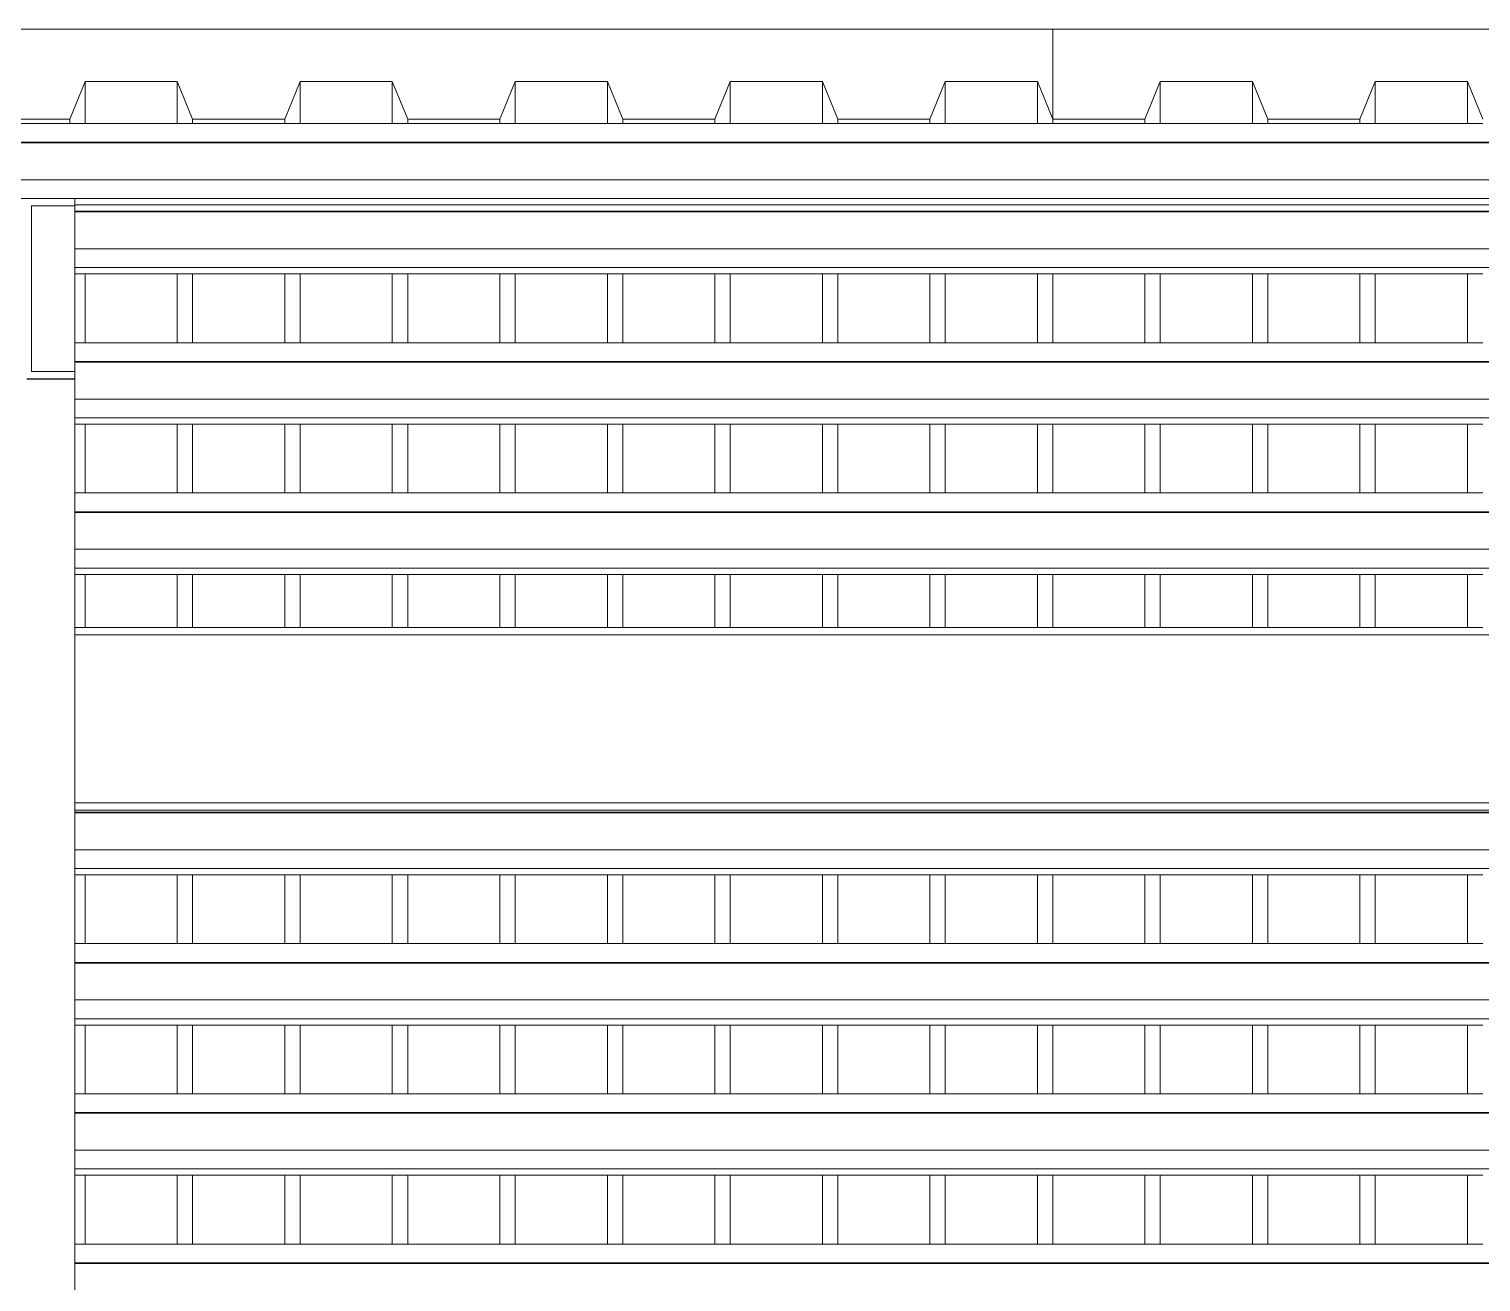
# Model space of a CAD drawing. Header units: metres. Extents: x 78 to 178, y -74 to 157.
# Drawn here: x 110.064 to 111.971, y -50.198 to -48.553 of the extents above; entities that cross this region are included whole.
import ezdxf

# ---------------------------------------------------------------- set-up
doc = ezdxf.new("R2010")
doc.units = ezdxf.units.M
doc.layers.add('01_Fina', color=252, linetype='Continuous', lineweight=15)

msp = doc.modelspace()

# ---------------------------------------------------------------- linework, layer by layer
at = {"layer": '01_Fina'}
for p, q in [((108.30204, -48.55302), (111.40859, -48.55302)), ((111.40859, -48.67139), (111.40859, -48.55302)), ((111.40859, -48.55302), (113.00741, -48.55302)), ((110.13773, -48.62207), (110.11756, -48.67139)), ((110.13773, -48.62207), (110.13773, -48.67704)), ((110.25876, -48.62207), (110.13773, -48.62207)), ((110.25876, -48.62207), (110.25876, -48.67704)), ((110.27894, -48.67139), (110.25876, -48.62207)), ((110.42014, -48.62207), (110.39997, -48.67139)), ((110.42014, -48.62207), (110.42014, -48.67704)), ((110.54118, -48.62207), (110.42014, -48.62207)), ((110.54118, -48.62207), (110.54118, -48.67704)), ((110.56135, -48.67139), (110.54118, -48.62207)), ((110.70256, -48.62207), (110.68239, -48.67139)), ((110.70256, -48.62207), (110.70256, -48.67704)), ((110.82359, -48.62207), (110.70256, -48.62207)), ((110.82359, -48.62207), (110.82359, -48.67704)), ((110.82359, -48.62207), (110.84376, -48.67139)), ((110.98497, -48.62207), (110.9648, -48.67139)), ((111.10601, -48.62207), (110.98497, -48.62207)), ((110.98497, -48.62207), (110.98497, -48.67704)), ((111.12618, -48.67139), (111.10601, -48.62207)), ((111.10601, -48.62207), (111.10601, -48.67704)), ((111.26739, -48.62207), (111.24721, -48.67139)), ((111.38842, -48.62207), (111.26739, -48.62207)), ((111.26739, -48.62207), (111.26739, -48.67704)), ((111.40859, -48.67139), (111.38842, -48.62207)), ((111.38842, -48.62207), (111.38842, -48.67704)), ((111.5498, -48.62207), (111.52963, -48.67139)), ((111.5498, -48.62207), (111.5498, -48.67704)), ((111.67083, -48.62207), (111.5498, -48.62207)), ((111.67083, -48.62207), (111.67083, -48.67704)), ((111.69101, -48.67139), (111.67083, -48.62207)), ((111.83221, -48.62207), (111.81204, -48.67139)), ((111.83221, -48.62207), (111.83221, -48.67704)), ((111.95325, -48.62207), (111.83221, -48.62207)), ((111.95325, -48.62207), (111.95325, -48.67704)), ((111.97342, -48.67139), (111.95325, -48.62207)), ((109.99652, -48.67139), (110.11756, -48.67139)), ((109.99652, -48.67704), (110.11756, -48.67704)), ((110.11756, -48.67139), (110.11756, -48.67704)), ((110.11756, -48.67704), (110.13773, -48.67704)), ((110.13773, -48.67704), (110.25876, -48.67704)), ((110.25876, -48.67704), (110.27894, -48.67704)), ((110.27894, -48.67139), (110.27894, -48.67704)), ((110.27894, -48.67139), (110.39997, -48.67139)), ((110.27894, -48.67704), (110.39997, -48.67704)), ((110.39997, -48.67139), (110.39997, -48.67704)), ((110.39997, -48.67704), (110.42014, -48.67704)), ((110.42014, -48.67704), (110.54118, -48.67704)), ((110.54118, -48.67704), (110.56135, -48.67704)), ((110.56135, -48.67139), (110.56135, -48.67704)), ((110.56135, -48.67139), (110.68239, -48.67139)), ((110.56135, -48.67704), (110.68239, -48.67704)), ((110.68239, -48.67139), (110.68239, -48.67704)), ((110.68239, -48.67704), (110.70256, -48.67704)), ((110.70256, -48.67704), (110.82359, -48.67704)), ((110.82359, -48.67704), (110.84376, -48.67704)), ((110.84376, -48.67139), (110.84376, -48.67704)), ((110.84376, -48.67139), (110.9648, -48.67139)), ((110.84376, -48.67704), (110.9648, -48.67704)), ((110.9648, -48.67139), (110.9648, -48.67704)), ((110.9648, -48.67704), (110.98497, -48.67704)), ((110.98497, -48.67704), (111.10601, -48.67704)), ((111.10601, -48.67704), (111.12618, -48.67704)), ((111.12618, -48.67139), (111.24721, -48.67139)), ((111.12618, -48.67139), (111.12618, -48.67704)), ((111.12618, -48.67704), (111.24721, -48.67704)), ((111.24721, -48.67139), (111.24721, -48.67704)), ((111.24721, -48.67704), (111.26739, -48.67704)), ((111.26739, -48.67704), (111.38842, -48.67704)), ((111.38842, -48.67704), (111.40859, -48.67704)), ((111.40859, -48.67139), (111.40859, -48.67704)), ((111.40859, -48.67139), (111.52963, -48.67139)), ((111.40859, -48.67704), (111.52963, -48.67704)), ((111.52963, -48.67139), (111.52963, -48.67704)), ((111.52963, -48.67704), (111.5498, -48.67704)), ((111.5498, -48.67704), (111.67083, -48.67704)), ((111.67083, -48.67704), (111.69101, -48.67704)), ((111.69101, -48.67139), (111.69101, -48.67704)), ((111.69101, -48.67139), (111.81204, -48.67139)), ((111.69101, -48.67704), (111.81204, -48.67704)), ((111.81204, -48.67139), (111.81204, -48.67704)), ((111.81204, -48.67704), (111.83221, -48.67704)), ((111.83221, -48.67704), (111.95325, -48.67704)), ((111.95325, -48.67704), (111.97342, -48.67704)), ((99.80945, -48.7017), (114.49982, -48.7017)), ((99.80945, -48.70252), (114.49982, -48.70252)), ((99.80945, -48.75102), (114.49982, -48.75102)), ((110.00404, -48.77568), (110.12404, -48.77568)), ((110.12404, -48.77568), (113.75404, -48.77568)), ((110.12404, -48.77568), (110.12404, -48.7839)), ((110.12404, -48.78534), (110.06714, -48.78534)), ((110.06714, -48.78534), (110.06714, -49.00275)), ((110.12404, -48.7839), (113.75404, -48.7839)), ((110.12404, -48.7839), (110.12404, -48.78534)), ((110.12404, -48.78534), (110.12404, -48.79241)), ((110.12404, -48.79241), (113.75404, -48.79241)), ((110.12404, -48.79241), (110.12404, -48.79323)), ((110.12404, -48.79323), (113.75404, -48.79323)), ((110.12404, -48.79323), (110.12404, -48.84173)), ((110.12404, -48.84173), (113.75404, -48.84173)), ((110.12404, -48.84173), (110.12404, -48.86639)), ((110.12404, -48.86639), (113.75404, -48.86639)), ((110.12404, -48.86639), (110.12404, -48.87461)), ((110.12404, -48.87461), (110.13773, -48.87461)), ((110.12404, -48.87461), (110.12404, -48.96503)), ((110.13773, -48.87461), (110.13773, -48.96503)), ((110.13773, -48.87461), (110.25876, -48.87461)), ((110.25876, -48.87461), (110.25876, -48.96503)), ((110.25876, -48.87461), (110.27894, -48.87461)), ((110.27894, -48.87461), (110.27894, -48.96503)), ((110.27894, -48.87461), (110.39997, -48.87461)), ((110.39997, -48.87461), (110.39997, -48.96503)), ((110.39997, -48.87461), (110.42014, -48.87461)), ((110.42014, -48.87461), (110.42014, -48.96503)), ((110.42014, -48.87461), (110.54118, -48.87461)), ((110.54118, -48.87461), (110.54118, -48.96503)), ((110.54118, -48.87461), (110.56135, -48.87461)), ((110.56135, -48.87461), (110.56135, -48.96503)), ((110.56135, -48.87461), (110.68239, -48.87461)), ((110.68239, -48.87461), (110.68239, -48.96503)), ((110.68239, -48.87461), (110.70256, -48.87461)), ((110.70256, -48.87461), (110.70256, -48.96503)), ((110.70256, -48.87461), (110.82359, -48.87461)), ((110.82359, -48.87461), (110.82359, -48.96503)), ((110.82359, -48.87461), (110.84376, -48.87461)), ((110.84376, -48.87461), (110.84376, -48.96503)), ((110.84376, -48.87461), (110.9648, -48.87461)), ((110.9648, -48.87461), (110.9648, -48.96503)), ((110.9648, -48.87461), (110.98497, -48.87461)), ((110.98497, -48.87461), (110.98497, -48.96503)), ((110.98497, -48.87461), (111.10601, -48.87461)), ((111.10601, -48.87461), (111.10601, -48.96503)), ((111.10601, -48.87461), (111.12618, -48.87461)), ((111.12618, -48.87461), (111.12618, -48.96503)), ((111.12618, -48.87461), (111.24721, -48.87461)), ((111.24721, -48.87461), (111.24721, -48.96503)), ((111.24721, -48.87461), (111.26739, -48.87461)), ((111.26739, -48.87461), (111.26739, -48.96503)), ((111.26739, -48.87461), (111.38842, -48.87461)), ((111.38842, -48.87461), (111.38842, -48.96503)), ((111.38842, -48.87461), (111.40859, -48.87461)), ((111.40859, -48.87461), (111.40859, -48.96503)), ((111.40859, -48.87461), (111.52963, -48.87461)), ((111.52963, -48.87461), (111.52963, -48.96503)), ((111.52963, -48.87461), (111.5498, -48.87461)), ((111.5498, -48.87461), (111.5498, -48.96503)), ((111.5498, -48.87461), (111.67083, -48.87461)), ((111.67083, -48.87461), (111.67083, -48.96503)), ((111.67083, -48.87461), (111.69101, -48.87461)), ((111.69101, -48.87461), (111.69101, -48.96503)), ((111.69101, -48.87461), (111.81204, -48.87461)), ((111.81204, -48.87461), (111.81204, -48.96503)), ((111.81204, -48.87461), (111.83221, -48.87461)), ((111.83221, -48.87461), (111.83221, -48.96503)), ((111.83221, -48.87461), (111.95325, -48.87461)), ((111.95325, -48.87461), (111.95325, -48.96503)), ((111.95325, -48.87461), (111.97342, -48.87461)), ((110.12404, -48.96503), (110.13773, -48.96503)), ((110.12404, -48.96503), (110.12404, -48.98969)), ((110.13773, -48.96503), (110.25876, -48.96503)), ((110.25876, -48.96503), (110.27894, -48.96503)), ((110.27894, -48.96503), (110.39997, -48.96503)), ((110.39997, -48.96503), (110.42014, -48.96503)), ((110.42014, -48.96503), (110.54118, -48.96503)), ((110.54118, -48.96503), (110.56135, -48.96503)), ((110.56135, -48.96503), (110.68239, -48.96503)), ((110.68239, -48.96503), (110.70256, -48.96503)), ((110.70256, -48.96503), (110.82359, -48.96503)), ((110.82359, -48.96503), (110.84376, -48.96503)), ((110.84376, -48.96503), (110.9648, -48.96503)), ((110.9648, -48.96503), (110.98497, -48.96503)), ((110.98497, -48.96503), (111.10601, -48.96503)), ((111.10601, -48.96503), (111.12618, -48.96503)), ((111.12618, -48.96503), (111.24721, -48.96503)), ((111.24721, -48.96503), (111.26739, -48.96503)), ((111.26739, -48.96503), (111.38842, -48.96503)), ((111.38842, -48.96503), (111.40859, -48.96503)), ((111.40859, -48.96503), (111.52963, -48.96503)), ((111.52963, -48.96503), (111.5498, -48.96503)), ((111.5498, -48.96503), (111.67083, -48.96503)), ((111.67083, -48.96503), (111.69101, -48.96503)), ((111.69101, -48.96503), (111.81204, -48.96503)), ((111.81204, -48.96503), (111.83221, -48.96503)), ((111.83221, -48.96503), (111.95325, -48.96503)), ((111.95325, -48.96503), (111.97342, -48.96503)), ((110.06714, -49.00275), (110.12404, -49.00275)), ((110.12404, -48.98969), (113.75404, -48.98969)), ((110.12404, -48.98969), (110.12404, -48.99051)), ((110.12404, -48.99051), (113.75404, -48.99051)), ((110.12404, -48.99051), (110.12404, -49.00275)), ((110.12404, -49.00275), (110.12404, -49.01241)), ((110.06714, -49.01241), (110.06094, -49.01241)), ((110.06714, -49.01266), (110.06094, -49.01266)), ((110.06714, -49.01241), (110.06714, -49.01266)), ((110.12404, -49.01241), (110.06714, -49.01241)), ((110.12404, -49.01266), (110.06714, -49.01266)), ((110.12404, -49.01241), (110.12404, -49.01266)), ((110.12404, -49.01266), (110.12404, -49.01263)), ((110.12404, -49.01266), (110.12404, -49.03901)), ((110.12404, -49.03901), (113.75404, -49.03901)), ((110.12404, -49.06367), (110.12404, -49.03901)), ((110.12404, -49.06367), (113.75404, -49.06367)), ((110.12404, -49.06367), (110.12404, -49.07189)), ((110.12404, -49.07189), (110.13773, -49.07189)), ((110.12404, -49.07189), (110.12404, -49.16231)), ((110.13773, -49.07189), (110.13773, -49.16231)), ((110.13773, -49.07189), (110.25876, -49.07189)), ((110.25876, -49.07189), (110.25876, -49.16231)), ((110.25876, -49.07189), (110.27894, -49.07189)), ((110.27894, -49.07189), (110.27894, -49.16231)), ((110.27894, -49.07189), (110.39997, -49.07189)), ((110.39997, -49.07189), (110.39997, -49.16231)), ((110.39997, -49.07189), (110.42014, -49.07189)), ((110.42014, -49.07189), (110.42014, -49.16231)), ((110.42014, -49.07189), (110.54118, -49.07189)), ((110.54118, -49.07189), (110.54118, -49.16231)), ((110.54118, -49.07189), (110.56135, -49.07189)), ((110.56135, -49.07189), (110.56135, -49.16231)), ((110.56135, -49.07189), (110.68239, -49.07189)), ((110.68239, -49.07189), (110.68239, -49.16231)), ((110.68239, -49.07189), (110.70256, -49.07189)), ((110.70256, -49.07189), (110.70256, -49.16231)), ((110.70256, -49.07189), (110.82359, -49.07189)), ((110.82359, -49.07189), (110.82359, -49.16231)), ((110.82359, -49.07189), (110.84376, -49.07189)), ((110.84376, -49.07189), (110.84376, -49.16231)), ((110.84376, -49.07189), (110.9648, -49.07189)), ((110.9648, -49.07189), (110.9648, -49.16231)), ((110.9648, -49.07189), (110.98497, -49.07189)), ((110.98497, -49.07189), (110.98497, -49.16231)), ((110.98497, -49.07189), (111.10601, -49.07189)), ((111.10601, -49.07189), (111.10601, -49.16231)), ((111.10601, -49.07189), (111.12618, -49.07189)), ((111.12618, -49.07189), (111.12618, -49.16231)), ((111.12618, -49.07189), (111.24721, -49.07189)), ((111.24721, -49.07189), (111.24721, -49.16231)), ((111.24721, -49.07189), (111.26739, -49.07189)), ((111.26739, -49.07189), (111.26739, -49.16231)), ((111.26739, -49.07189), (111.38842, -49.07189)), ((111.38842, -49.07189), (111.38842, -49.16231)), ((111.38842, -49.07189), (111.40859, -49.07189)), ((111.40859, -49.07189), (111.40859, -49.16231)), ((111.40859, -49.07189), (111.52963, -49.07189)), ((111.52963, -49.07189), (111.52963, -49.16231)), ((111.52963, -49.07189), (111.5498, -49.07189)), ((111.5498, -49.07189), (111.5498, -49.16231)), ((111.5498, -49.07189), (111.67083, -49.07189)), ((111.67083, -49.07189), (111.67083, -49.16231)), ((111.67083, -49.07189), (111.69101, -49.07189)), ((111.69101, -49.07189), (111.69101, -49.16231)), ((111.69101, -49.07189), (111.81204, -49.07189)), ((111.81204, -49.07189), (111.81204, -49.16231)), ((111.81204, -49.07189), (111.83221, -49.07189)), ((111.83221, -49.07189), (111.83221, -49.16231)), ((111.83221, -49.07189), (111.95325, -49.07189)), ((111.95325, -49.07189), (111.95325, -49.16231)), ((111.95325, -49.07189), (111.97342, -49.07189)), ((110.12404, -49.16231), (110.13773, -49.16231)), ((110.12404, -49.16231), (110.12404, -49.18697)), ((110.13773, -49.16231), (110.25876, -49.16231)), ((110.25876, -49.16231), (110.27894, -49.16231)), ((110.27894, -49.16231), (110.39997, -49.16231)), ((110.39997, -49.16231), (110.42014, -49.16231)), ((110.42014, -49.16231), (110.54118, -49.16231)), ((110.54118, -49.16231), (110.56135, -49.16231)), ((110.56135, -49.16231), (110.68239, -49.16231)), ((110.68239, -49.16231), (110.70256, -49.16231)), ((110.70256, -49.16231), (110.82359, -49.16231)), ((110.82359, -49.16231), (110.84376, -49.16231)), ((110.84376, -49.16231), (110.9648, -49.16231)), ((110.9648, -49.16231), (110.98497, -49.16231)), ((110.98497, -49.16231), (111.10601, -49.16231)), ((111.10601, -49.16231), (111.12618, -49.16231)), ((111.12618, -49.16231), (111.24721, -49.16231)), ((111.24721, -49.16231), (111.26739, -49.16231)), ((111.26739, -49.16231), (111.38842, -49.16231)), ((111.38842, -49.16231), (111.40859, -49.16231)), ((111.40859, -49.16231), (111.52963, -49.16231)), ((111.52963, -49.16231), (111.5498, -49.16231)), ((111.5498, -49.16231), (111.67083, -49.16231)), ((111.67083, -49.16231), (111.69101, -49.16231)), ((111.69101, -49.16231), (111.81204, -49.16231)), ((111.81204, -49.16231), (111.83221, -49.16231)), ((111.83221, -49.16231), (111.95325, -49.16231)), ((111.95325, -49.16231), (111.97342, -49.16231)), ((110.12404, -49.18697), (113.75404, -49.18697)), ((110.12404, -49.18697), (110.12404, -49.18779)), ((110.12404, -49.18779), (113.75404, -49.18779)), ((110.12404, -49.18779), (110.12404, -49.23629)), ((110.12404, -49.23629), (113.75404, -49.23629)), ((110.12404, -49.23629), (110.12404, -49.26095)), ((110.12404, -49.26095), (113.75404, -49.26095)), ((110.12404, -49.26095), (110.12404, -49.26917)), ((110.12404, -49.26917), (110.13773, -49.26917)), ((110.12404, -49.26917), (110.12404, -49.33883)), ((110.13773, -49.26917), (110.13773, -49.33883)), ((110.13773, -49.26917), (110.25876, -49.26917)), ((110.25876, -49.26917), (110.25876, -49.33883)), ((110.25876, -49.26917), (110.27894, -49.26917)), ((110.27894, -49.26917), (110.27894, -49.33883)), ((110.27894, -49.26917), (110.39997, -49.26917)), ((110.39997, -49.26917), (110.39997, -49.33883)), ((110.39997, -49.26917), (110.42014, -49.26917)), ((110.42014, -49.26917), (110.42014, -49.33883)), ((110.42014, -49.26917), (110.54118, -49.26917)), ((110.54118, -49.26917), (110.54118, -49.33883)), ((110.54118, -49.26917), (110.56135, -49.26917)), ((110.56135, -49.26917), (110.56135, -49.33883)), ((110.56135, -49.26917), (110.68239, -49.26917)), ((110.68239, -49.26917), (110.68239, -49.33883)), ((110.68239, -49.26917), (110.70256, -49.26917)), ((110.70256, -49.26917), (110.70256, -49.33883)), ((110.70256, -49.26917), (110.82359, -49.26917)), ((110.82359, -49.26917), (110.82359, -49.33883)), ((110.82359, -49.26917), (110.84376, -49.26917)), ((110.84376, -49.26917), (110.84376, -49.33883)), ((110.84376, -49.26917), (110.9648, -49.26917)), ((110.9648, -49.26917), (110.9648, -49.33883)), ((110.9648, -49.26917), (110.98497, -49.26917)), ((110.98497, -49.26917), (110.98497, -49.33883)), ((110.98497, -49.26917), (111.10601, -49.26917)), ((111.10601, -49.26917), (111.10601, -49.33883)), ((111.10601, -49.26917), (111.12618, -49.26917)), ((111.12618, -49.26917), (111.12618, -49.33883)), ((111.12618, -49.26917), (111.24721, -49.26917)), ((111.24721, -49.26917), (111.24721, -49.33883)), ((111.24721, -49.26917), (111.26739, -49.26917)), ((111.26739, -49.26917), (111.26739, -49.33883)), ((111.26739, -49.26917), (111.38842, -49.26917)), ((111.38842, -49.26917), (111.38842, -49.33883)), ((111.38842, -49.26917), (111.40859, -49.26917)), ((111.40859, -49.26917), (111.40859, -49.33883)), ((111.40859, -49.26917), (111.52963, -49.26917)), ((111.52963, -49.26917), (111.52963, -49.33883)), ((111.52963, -49.26917), (111.5498, -49.26917)), ((111.5498, -49.26917), (111.5498, -49.33883)), ((111.5498, -49.26917), (111.67083, -49.26917)), ((111.67083, -49.26917), (111.67083, -49.33883)), ((111.67083, -49.26917), (111.69101, -49.26917)), ((111.69101, -49.26917), (111.69101, -49.33883)), ((111.69101, -49.26917), (111.81204, -49.26917)), ((111.81204, -49.26917), (111.81204, -49.33883)), ((111.81204, -49.26917), (111.83221, -49.26917)), ((111.83221, -49.26917), (111.83221, -49.33883)), ((111.83221, -49.26917), (111.95325, -49.26917)), ((111.95325, -49.26917), (111.95325, -49.33883)), ((111.95325, -49.26917), (111.97342, -49.26917)), ((110.13773, -49.33883), (110.12404, -49.33883)), ((110.12404, -49.34863), (110.12404, -49.33883)), ((113.75404, -49.34863), (110.12404, -49.34863)), ((110.12404, -49.56903), (110.12404, -49.34863)), ((110.25876, -49.33883), (110.13773, -49.33883)), ((110.27894, -49.33883), (110.25876, -49.33883)), ((110.39997, -49.33883), (110.27894, -49.33883)), ((110.42014, -49.33883), (110.39997, -49.33883)), ((110.54118, -49.33883), (110.42014, -49.33883)), ((110.56135, -49.33883), (110.54118, -49.33883)), ((110.68239, -49.33883), (110.56135, -49.33883)), ((110.70256, -49.33883), (110.68239, -49.33883)), ((110.82359, -49.33883), (110.70256, -49.33883)), ((110.84376, -49.33883), (110.82359, -49.33883)), ((110.9648, -49.33883), (110.84376, -49.33883)), ((110.98497, -49.33883), (110.9648, -49.33883)), ((111.10601, -49.33883), (110.98497, -49.33883)), ((111.12618, -49.33883), (111.10601, -49.33883)), ((111.24721, -49.33883), (111.12618, -49.33883)), ((111.26739, -49.33883), (111.24721, -49.33883)), ((111.38842, -49.33883), (111.26739, -49.33883)), ((111.40859, -49.33883), (111.38842, -49.33883)), ((111.52963, -49.33883), (111.40859, -49.33883)), ((111.5498, -49.33883), (111.52963, -49.33883)), ((111.67083, -49.33883), (111.5498, -49.33883)), ((111.69101, -49.33883), (111.67083, -49.33883)), ((111.81204, -49.33883), (111.69101, -49.33883)), ((111.83221, -49.33883), (111.81204, -49.33883)), ((111.95325, -49.33883), (111.83221, -49.33883)), ((111.97342, -49.33883), (111.95325, -49.33883)), ((113.75404, -49.56903), (110.12404, -49.56903)), ((110.12404, -49.57883), (110.12404, -49.56903)), ((113.75404, -49.57883), (110.12404, -49.57883)), ((110.12404, -49.58153), (110.12404, -49.57883)), ((110.12404, -49.58153), (113.75404, -49.58153)), ((110.12404, -49.58235), (110.12404, -49.58153)), ((110.12404, -49.58235), (113.75404, -49.58235)), ((110.12404, -49.63085), (110.12404, -49.58235)), ((110.12404, -49.63085), (113.75404, -49.63085)), ((110.12404, -49.63085), (110.12404, -49.65551)), ((110.12404, -49.65551), (113.75404, -49.65551)), ((110.12404, -49.66373), (110.12404, -49.65551)), ((110.12404, -49.66373), (110.13773, -49.66373)), ((110.12404, -49.75415), (110.12404, -49.66373)), ((110.13773, -49.66373), (110.13773, -49.75415)), ((110.13773, -49.66373), (110.25876, -49.66373)), ((110.25876, -49.66373), (110.25876, -49.75415)), ((110.25876, -49.66373), (110.27894, -49.66373)), ((110.27894, -49.66373), (110.27894, -49.75415)), ((110.27894, -49.66373), (110.39997, -49.66373)), ((110.39997, -49.66373), (110.39997, -49.75415)), ((110.39997, -49.66373), (110.42014, -49.66373)), ((110.42014, -49.66373), (110.42014, -49.75415)), ((110.42014, -49.66373), (110.54118, -49.66373)), ((110.54118, -49.66373), (110.54118, -49.75415)), ((110.54118, -49.66373), (110.56135, -49.66373)), ((110.56135, -49.66373), (110.56135, -49.75415)), ((110.56135, -49.66373), (110.68239, -49.66373)), ((110.68239, -49.66373), (110.68239, -49.75415)), ((110.68239, -49.66373), (110.70256, -49.66373)), ((110.70256, -49.66373), (110.70256, -49.75415)), ((110.70256, -49.66373), (110.82359, -49.66373)), ((110.82359, -49.66373), (110.82359, -49.75415)), ((110.82359, -49.66373), (110.84376, -49.66373)), ((110.84376, -49.66373), (110.84376, -49.75415)), ((110.84376, -49.66373), (110.9648, -49.66373)), ((110.9648, -49.66373), (110.9648, -49.75415)), ((110.9648, -49.66373), (110.98497, -49.66373)), ((110.98497, -49.66373), (110.98497, -49.75415)), ((110.98497, -49.66373), (111.10601, -49.66373)), ((111.10601, -49.66373), (111.10601, -49.75415)), ((111.10601, -49.66373), (111.12618, -49.66373)), ((111.12618, -49.66373), (111.12618, -49.75415)), ((111.12618, -49.66373), (111.24721, -49.66373)), ((111.24721, -49.66373), (111.24721, -49.75415)), ((111.24721, -49.66373), (111.26739, -49.66373)), ((111.26739, -49.66373), (111.26739, -49.75415)), ((111.26739, -49.66373), (111.38842, -49.66373)), ((111.38842, -49.66373), (111.38842, -49.75415)), ((111.38842, -49.66373), (111.40859, -49.66373)), ((111.40859, -49.66373), (111.40859, -49.75415)), ((111.40859, -49.66373), (111.52963, -49.66373)), ((111.52963, -49.66373), (111.52963, -49.75415)), ((111.52963, -49.66373), (111.5498, -49.66373)), ((111.5498, -49.66373), (111.5498, -49.75415)), ((111.5498, -49.66373), (111.67083, -49.66373)), ((111.67083, -49.66373), (111.67083, -49.75415)), ((111.67083, -49.66373), (111.69101, -49.66373)), ((111.69101, -49.66373), (111.69101, -49.75415)), ((111.69101, -49.66373), (111.81204, -49.66373)), ((111.81204, -49.66373), (111.81204, -49.75415)), ((111.81204, -49.66373), (111.83221, -49.66373)), ((111.83221, -49.66373), (111.83221, -49.75415)), ((111.83221, -49.66373), (111.95325, -49.66373)), ((111.95325, -49.66373), (111.95325, -49.75415)), ((111.95325, -49.66373), (111.97342, -49.66373)), ((110.12404, -49.75415), (110.13773, -49.75415)), ((110.12404, -49.77881), (110.12404, -49.75415)), ((110.13773, -49.75415), (110.25876, -49.75415)), ((110.25876, -49.75415), (110.27894, -49.75415)), ((110.27894, -49.75415), (110.39997, -49.75415)), ((110.39997, -49.75415), (110.42014, -49.75415)), ((110.42014, -49.75415), (110.54118, -49.75415)), ((110.54118, -49.75415), (110.56135, -49.75415)), ((110.56135, -49.75415), (110.68239, -49.75415)), ((110.68239, -49.75415), (110.70256, -49.75415)), ((110.70256, -49.75415), (110.82359, -49.75415)), ((110.82359, -49.75415), (110.84376, -49.75415)), ((110.84376, -49.75415), (110.9648, -49.75415)), ((110.9648, -49.75415), (110.98497, -49.75415)), ((110.98497, -49.75415), (111.10601, -49.75415)), ((111.10601, -49.75415), (111.12618, -49.75415)), ((111.12618, -49.75415), (111.24721, -49.75415)), ((111.24721, -49.75415), (111.26739, -49.75415)), ((111.26739, -49.75415), (111.38842, -49.75415)), ((111.38842, -49.75415), (111.40859, -49.75415)), ((111.40859, -49.75415), (111.52963, -49.75415)), ((111.52963, -49.75415), (111.5498, -49.75415)), ((111.5498, -49.75415), (111.67083, -49.75415)), ((111.67083, -49.75415), (111.69101, -49.75415)), ((111.69101, -49.75415), (111.81204, -49.75415)), ((111.81204, -49.75415), (111.83221, -49.75415)), ((111.83221, -49.75415), (111.95325, -49.75415)), ((111.95325, -49.75415), (111.97342, -49.75415)), ((110.12404, -49.77881), (113.75404, -49.77881)), ((110.12404, -49.77963), (110.12404, -49.77881)), ((110.12404, -49.77963), (113.75404, -49.77963)), ((110.12404, -49.82813), (110.12404, -49.77963)), ((110.12404, -49.82813), (113.75404, -49.82813)), ((110.12404, -49.85279), (110.12404, -49.82813)), ((110.12404, -49.85279), (113.75404, -49.85279)), ((110.12404, -49.86101), (110.12404, -49.85279)), ((110.12404, -49.86101), (110.13773, -49.86101)), ((110.12404, -49.95143), (110.12404, -49.86101)), ((110.13773, -49.86101), (110.13773, -49.95143)), ((110.13773, -49.86101), (110.25876, -49.86101)), ((110.25876, -49.86101), (110.25876, -49.95143)), ((110.25876, -49.86101), (110.27894, -49.86101)), ((110.27894, -49.86101), (110.27894, -49.95143)), ((110.27894, -49.86101), (110.39997, -49.86101)), ((110.39997, -49.86101), (110.39997, -49.95143)), ((110.39997, -49.86101), (110.42014, -49.86101)), ((110.42014, -49.86101), (110.42014, -49.95143)), ((110.42014, -49.86101), (110.54118, -49.86101)), ((110.54118, -49.86101), (110.54118, -49.95143)), ((110.54118, -49.86101), (110.56135, -49.86101)), ((110.56135, -49.86101), (110.56135, -49.95143)), ((110.56135, -49.86101), (110.68239, -49.86101)), ((110.68239, -49.86101), (110.68239, -49.95143)), ((110.68239, -49.86101), (110.70256, -49.86101)), ((110.70256, -49.86101), (110.70256, -49.95143)), ((110.70256, -49.86101), (110.82359, -49.86101)), ((110.82359, -49.86101), (110.82359, -49.95143)), ((110.82359, -49.86101), (110.84376, -49.86101)), ((110.84376, -49.86101), (110.84376, -49.95143)), ((110.84376, -49.86101), (110.9648, -49.86101)), ((110.9648, -49.86101), (110.9648, -49.95143)), ((110.9648, -49.86101), (110.98497, -49.86101)), ((110.98497, -49.86101), (110.98497, -49.95143)), ((110.98497, -49.86101), (111.10601, -49.86101)), ((111.10601, -49.86101), (111.10601, -49.95143)), ((111.10601, -49.86101), (111.12618, -49.86101)), ((111.12618, -49.86101), (111.12618, -49.95143)), ((111.12618, -49.86101), (111.24721, -49.86101)), ((111.24721, -49.86101), (111.24721, -49.95143)), ((111.24721, -49.86101), (111.26739, -49.86101)), ((111.26739, -49.86101), (111.26739, -49.95143)), ((111.26739, -49.86101), (111.38842, -49.86101)), ((111.38842, -49.86101), (111.38842, -49.95143)), ((111.38842, -49.86101), (111.40859, -49.86101)), ((111.40859, -49.86101), (111.40859, -49.95143)), ((111.40859, -49.86101), (111.52963, -49.86101)), ((111.52963, -49.86101), (111.52963, -49.95143)), ((111.52963, -49.86101), (111.5498, -49.86101)), ((111.5498, -49.86101), (111.5498, -49.95143)), ((111.5498, -49.86101), (111.67083, -49.86101)), ((111.67083, -49.86101), (111.67083, -49.95143)), ((111.67083, -49.86101), (111.69101, -49.86101)), ((111.69101, -49.86101), (111.69101, -49.95143)), ((111.69101, -49.86101), (111.81204, -49.86101)), ((111.81204, -49.86101), (111.81204, -49.95143)), ((111.81204, -49.86101), (111.83221, -49.86101)), ((111.83221, -49.86101), (111.83221, -49.95143)), ((111.83221, -49.86101), (111.95325, -49.86101)), ((111.95325, -49.86101), (111.95325, -49.95143)), ((111.95325, -49.86101), (111.97342, -49.86101)), ((110.12404, -49.95143), (110.13773, -49.95143)), ((110.12404, -49.95143), (110.12404, -49.97609)), ((110.13773, -49.95143), (110.25876, -49.95143)), ((110.25876, -49.95143), (110.27894, -49.95143)), ((110.27894, -49.95143), (110.39997, -49.95143)), ((110.39997, -49.95143), (110.42014, -49.95143)), ((110.42014, -49.95143), (110.54118, -49.95143)), ((110.54118, -49.95143), (110.56135, -49.95143)), ((110.56135, -49.95143), (110.68239, -49.95143)), ((110.68239, -49.95143), (110.70256, -49.95143)), ((110.70256, -49.95143), (110.82359, -49.95143)), ((110.82359, -49.95143), (110.84376, -49.95143)), ((110.84376, -49.95143), (110.9648, -49.95143)), ((110.9648, -49.95143), (110.98497, -49.95143)), ((110.98497, -49.95143), (111.10601, -49.95143)), ((111.10601, -49.95143), (111.12618, -49.95143)), ((111.12618, -49.95143), (111.24721, -49.95143)), ((111.24721, -49.95143), (111.26739, -49.95143)), ((111.26739, -49.95143), (111.38842, -49.95143)), ((111.38842, -49.95143), (111.40859, -49.95143)), ((111.40859, -49.95143), (111.52963, -49.95143)), ((111.52963, -49.95143), (111.5498, -49.95143)), ((111.5498, -49.95143), (111.67083, -49.95143)), ((111.67083, -49.95143), (111.69101, -49.95143)), ((111.69101, -49.95143), (111.81204, -49.95143)), ((111.81204, -49.95143), (111.83221, -49.95143)), ((111.83221, -49.95143), (111.95325, -49.95143)), ((111.95325, -49.95143), (111.97342, -49.95143)), ((110.12404, -49.97609), (113.75404, -49.97609)), ((110.12404, -49.97691), (110.12404, -49.97609)), ((110.12404, -49.97691), (113.75404, -49.97691)), ((110.12404, -50.0254), (110.12404, -49.97691)), ((110.12404, -50.0254), (113.75404, -50.0254)), ((110.12404, -50.05006), (110.12404, -50.0254)), ((110.12404, -50.05006), (113.75404, -50.05006)), ((110.12404, -50.05828), (110.12404, -50.05006)), ((110.12404, -50.05828), (110.13773, -50.05828)), ((110.12404, -50.05828), (110.12404, -50.1487)), ((110.13773, -50.05828), (110.13773, -50.1487)), ((110.13773, -50.05828), (110.25876, -50.05828)), ((110.25876, -50.05828), (110.25876, -50.1487)), ((110.25876, -50.05828), (110.27894, -50.05828)), ((110.27894, -50.05828), (110.27894, -50.1487)), ((110.27894, -50.05828), (110.39997, -50.05828)), ((110.39997, -50.05828), (110.39997, -50.1487)), ((110.39997, -50.05828), (110.42014, -50.05828)), ((110.42014, -50.05828), (110.42014, -50.1487)), ((110.42014, -50.05828), (110.54118, -50.05828)), ((110.54118, -50.05828), (110.54118, -50.1487)), ((110.54118, -50.05828), (110.56135, -50.05828)), ((110.56135, -50.05828), (110.56135, -50.1487)), ((110.56135, -50.05828), (110.68239, -50.05828)), ((110.68239, -50.05828), (110.68239, -50.1487)), ((110.68239, -50.05828), (110.70256, -50.05828)), ((110.70256, -50.05828), (110.70256, -50.1487)), ((110.70256, -50.05828), (110.82359, -50.05828)), ((110.82359, -50.05828), (110.82359, -50.1487)), ((110.82359, -50.05828), (110.84376, -50.05828)), ((110.84376, -50.05828), (110.84376, -50.1487)), ((110.84376, -50.05828), (110.9648, -50.05828)), ((110.9648, -50.05828), (110.9648, -50.1487)), ((110.9648, -50.05828), (110.98497, -50.05828)), ((110.98497, -50.05828), (110.98497, -50.1487)), ((110.98497, -50.05828), (111.10601, -50.05828)), ((111.10601, -50.05828), (111.10601, -50.1487)), ((111.10601, -50.05828), (111.12618, -50.05828)), ((111.12618, -50.05828), (111.12618, -50.1487)), ((111.12618, -50.05828), (111.24721, -50.05828)), ((111.24721, -50.05828), (111.24721, -50.1487)), ((111.24721, -50.05828), (111.26739, -50.05828)), ((111.26739, -50.05828), (111.26739, -50.1487)), ((111.26739, -50.05828), (111.38842, -50.05828)), ((111.38842, -50.05828), (111.38842, -50.1487)), ((111.38842, -50.05828), (111.40859, -50.05828)), ((111.40859, -50.05828), (111.40859, -50.1487)), ((111.40859, -50.05828), (111.52963, -50.05828)), ((111.52963, -50.05828), (111.52963, -50.1487)), ((111.52963, -50.05828), (111.5498, -50.05828)), ((111.5498, -50.05828), (111.5498, -50.1487)), ((111.5498, -50.05828), (111.67083, -50.05828)), ((111.67083, -50.05828), (111.67083, -50.1487)), ((111.67083, -50.05828), (111.69101, -50.05828)), ((111.69101, -50.05828), (111.69101, -50.1487)), ((111.69101, -50.05828), (111.81204, -50.05828)), ((111.81204, -50.05828), (111.81204, -50.1487)), ((111.81204, -50.05828), (111.83221, -50.05828)), ((111.83221, -50.05828), (111.83221, -50.1487)), ((111.83221, -50.05828), (111.95325, -50.05828)), ((111.95325, -50.05828), (111.95325, -50.1487)), ((111.95325, -50.05828), (111.97342, -50.05828)), ((110.12404, -50.1487), (110.13773, -50.1487)), ((110.12404, -50.17336), (110.12404, -50.1487)), ((110.13773, -50.1487), (110.25876, -50.1487)), ((110.25876, -50.1487), (110.27894, -50.1487)), ((110.27894, -50.1487), (110.39997, -50.1487)), ((110.39997, -50.1487), (110.42014, -50.1487)), ((110.42014, -50.1487), (110.54118, -50.1487)), ((110.54118, -50.1487), (110.56135, -50.1487)), ((110.56135, -50.1487), (110.68239, -50.1487)), ((110.68239, -50.1487), (110.70256, -50.1487)), ((110.70256, -50.1487), (110.82359, -50.1487)), ((110.82359, -50.1487), (110.84376, -50.1487)), ((110.84376, -50.1487), (110.9648, -50.1487)), ((110.9648, -50.1487), (110.98497, -50.1487)), ((110.98497, -50.1487), (111.10601, -50.1487)), ((111.10601, -50.1487), (111.12618, -50.1487)), ((111.12618, -50.1487), (111.24721, -50.1487)), ((111.24721, -50.1487), (111.26739, -50.1487)), ((111.26739, -50.1487), (111.38842, -50.1487)), ((111.38842, -50.1487), (111.40859, -50.1487)), ((111.40859, -50.1487), (111.52963, -50.1487)), ((111.52963, -50.1487), (111.5498, -50.1487)), ((111.5498, -50.1487), (111.67083, -50.1487)), ((111.67083, -50.1487), (111.69101, -50.1487)), ((111.69101, -50.1487), (111.81204, -50.1487)), ((111.81204, -50.1487), (111.83221, -50.1487)), ((111.83221, -50.1487), (111.95325, -50.1487)), ((111.95325, -50.1487), (111.97342, -50.1487)), ((110.12404, -50.17336), (113.75404, -50.17336)), ((110.12404, -50.17419), (110.12404, -50.17336)), ((110.12404, -50.17419), (113.75404, -50.17419)), ((110.12404, -50.17419), (110.12404, -50.22268))]:
    msp.add_line(p, q, dxfattribs=at)

doc.saveas('drawing.dxf')
